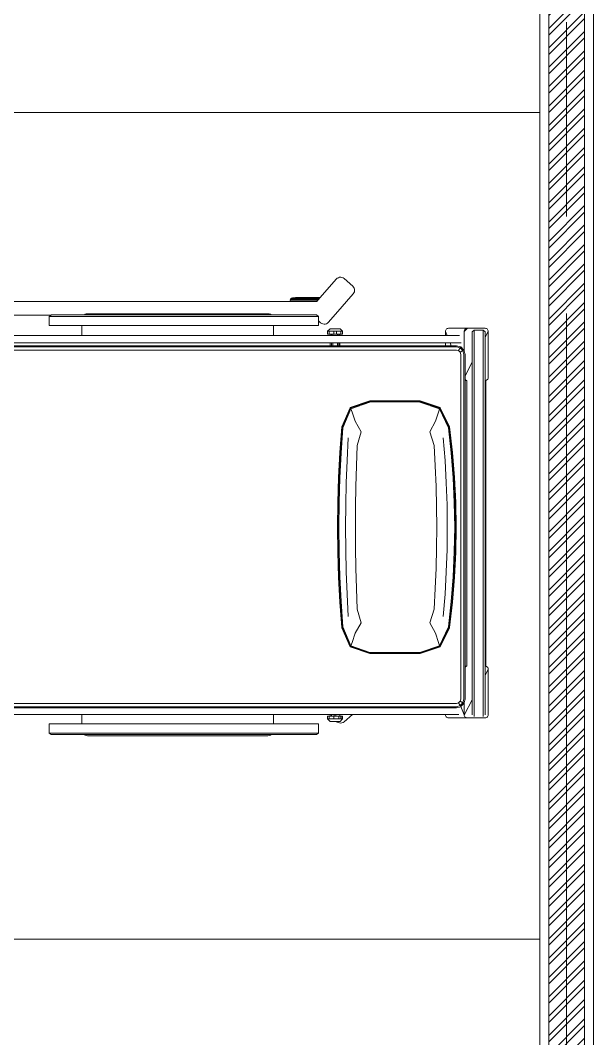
# Model space of a CAD drawing. Header units: millimetres. Extents: x -280308 to 6402717, y -14 to 2073074.
# Drawn here: x 20788 to 22383, y 481246 to 484079 of the extents above; entities that cross this region are included whole.
import ezdxf
from ezdxf.enums import TextEntityAlignment as Align

# ---------------------------------------------------------------- set-up
doc = ezdxf.new("R2010")
doc.units = ezdxf.units.MM
doc.linetypes.add('ACAD_ISO08W100', pattern=[36, 24, -3, 6, -3])
doc.linetypes.add('DASHED2', pattern=[0.375, 0.25, -0.125])
doc.layers.get('0').update_dxf_attribs({"lineweight": 0})
for name, color, linetype, lineweight in [('A-ALINE-3', 111, 'Continuous', 15), ('A-ALINE-6', 117, 'Continuous', 9), ('A-ANNOTATION', 144, 'Continuous', 0), ('A-FURN-EQPM', 177, 'Continuous', 0)]:
    doc.layers.add(name, color=color, linetype=linetype, lineweight=lineweight)
doc.layers.add('A-FILL-1', color=7, linetype='Continuous', lineweight=0, true_color=0x454545)
doc.layers.add('A-TEXT', color=254, linetype='Continuous')
doc.styles.get("Standard").update_dxf_attribs({"font": 'arial.ttf'})

# ---------------------------------------------------------------- blocks, each defined once
blk = doc.blocks.new('A$C286adef0')
at = {"layer": 'A-FILL-1', "ltscale": 0.25}
h = blk.add_hatch(dxfattribs=at)
h.set_pattern_fill('ANSI32', color=256, scale=4, angle=180)
h.set_pattern_definition([(225, (-183193.888, -223804.533), (26.9407684, -26.9407684), []), (225, (-183211.85, -223804.533), (26.9407684, -26.9407684), [])])
h.paths.add_polyline_path([(68272.8, -21197), (68272.8, -1672), (68372.8, -1672), (68372.8, -21197)])
at = {"color": 0, "linetype": 'DASHED2', "lineweight": -2, "ltscale": 6}
for points in [[(68247.8, -18922), (64247.8, -18922), (64247.8, -16622), (68247.8, -16622)], [(68247.8, -21222), (64247.8, -21222), (64247.8, -18922), (68247.8, -18922)]]:
    blk.add_lwpolyline(points, close=True, dxfattribs=at)
at = {"layer": 'A-ALINE-3', "linetype": 'Continuous'}
blk.add_lwpolyline([(68272.8, -21197), (68272.8, -1672), (68372.8, -1672), (68372.8, -21197)], close=True, dxfattribs=at)
at = {"layer": 'A-ALINE-6'}
blk.add_lwpolyline([(68247.8, -21197), (68247.8, -1672), (68397.8, -1672), (68397.8, -21197)], close=True, dxfattribs=at)
blk = doc.blocks.new('*U553')
at = {"layer": 'A-ANNOTATION', "linetype": 'ACAD_ISO08W100', "ltscale": 0.25}
blk.add_lwpolyline([(0, -5), (0, -90.6063)], dxfattribs=at)
at = {"layer": 'A-TEXT'}
blk.add_attdef('N', text='', height=0.9, dxfattribs=at).set_placement((0, 2.75), align=Align.MIDDLE_CENTER)
blk = doc.blocks.new('A$Cf37525da')
at = {"color": 124, "xscale": -360.0000000000001, "yscale": 360.0000000000001, "zscale": 360.0000000000001, "rotation": 180}
blk.add_blockref('*U553', (0, -25949.3), dxfattribs=at)
blk = doc.blocks.new('A$C872eac23')
at = {"color": 0, "linetype": 'ByBlock', "lineweight": -2}
for p, q in [((-0.5429, -0.0018), (-0.5426, 0.0002)), ((-0.5426, 0.0002), (-0.542, 0.0021)), ((-0.542, 0.0021), (-0.5409, 0.0037)), ((-0.5409, 0.0037), (-0.5396, 0.0051)), ((-0.5396, 0.0051), (-0.5379, 0.0061)), ((-0.5379, 0.0061), (-0.536, 0.0068)), ((-0.536, 0.0068), (-0.534, 0.007)), ((-0.534, 0.007), (-0.4063, 0.007)), ((-0.534, 0.007), (-0.518, -0.0014)), ((-0.4063, 0.007), (-0.4046, 0.0069)), ((-0.4046, 0.0069), (-0.4029, 0.0063)), ((-0.4029, 0.0063), (-0.4014, 0.0055)), ((-0.4014, 0.0055), (-0.4001, 0.0045)), ((-0.4001, 0.0045), (-0.399, 0.0031)), ((-0.399, 0.0031), (-0.3982, 0.0017)), ((-0.3982, 0.0017), (-0.3977, 0)), ((-0.3977, 0), (0.3977, 0)), ((0.3977, 0), (0.3982, 0.0017)), ((0.3982, 0.0017), (0.399, 0.0032)), ((0.399, 0.0032), (0.4001, 0.0045)), ((0.4001, 0.0045), (0.4014, 0.0055)), ((0.4014, 0.0055), (0.4029, 0.0063)), ((0.4029, 0.0063), (0.4046, 0.0069)), ((0.4046, 0.0069), (0.4064, 0.007)), ((0.4064, 0.007), (0.5327, 0.007)), ((0.4064, 0.007), (0.4222, -0.0014)), ((0.5327, 0.007), (0.5348, 0.0068)), ((0.5348, 0.0068), (0.5366, 0.0061)), ((0.5366, 0.0061), (0.5383, 0.0051)), ((0.5383, 0.0051), (0.5396, 0.0037)), ((0.5396, 0.0037), (0.5407, 0.0021)), ((0.5407, 0.0021), (0.5413, 0.0002)), ((0.5413, 0.0002), (0.5416, -0.0018)), ((-0.5429, -0.0511), (-0.5429, -0.0018)), ((-0.5333, -0.0014), (-0.5378, -0.0071)), ((-0.5378, -0.0071), (-0.5378, -0.0321)), ((-0.5378, -0.0071), (0.5376, -0.0071)), ((-0.5333, -0.0014), (-0.518, -0.0014)), ((0.4222, -0.0014), (-0.518, -0.0014)), ((0.5331, -0.0014), (0.4222, -0.0014)), ((0.5416, -0.0018), (0.5416, -0.0511)), ((-0.5429, -0.1034), (-0.5429, -0.0511)), ((-0.5426, -0.0531), (-0.5429, -0.0511)), ((-0.534, -0.06), (-0.5429, -0.0511)), ((-0.542, -0.055), (-0.5426, -0.0531)), ((-0.5409, -0.0566), (-0.542, -0.055)), ((-0.5396, -0.058), (-0.5409, -0.0566)), ((-0.5333, -0.0378), (-0.5378, -0.0321)), ((-0.5378, -0.0321), (0.5376, -0.0321)), ((-0.5333, -0.0378), (-0.4486, -0.0378)), ((-0.4486, -0.0378), (-0.4109, -0.0575)), ((-0.4486, -0.0378), (0.4909, -0.0378)), ((-0.399, -0.0561), (-0.4001, -0.0574)), ((-0.3982, -0.0546), (-0.399, -0.0561)), ((-0.3977, -0.0529), (-0.3982, -0.0546)), ((-0.3977, -0.0575), (-0.3977, -0.0529)), ((0.3977, -0.0529), (-0.3977, -0.0529)), ((0.3982, -0.0546), (0.3977, -0.0529)), ((0.3977, -0.0529), (0.3977, -0.0575)), ((0.399, -0.0561), (0.3982, -0.0546)), ((0.4001, -0.0574), (0.399, -0.0561)), ((0.4909, -0.0378), (0.5317, -0.0594)), ((0.5331, -0.0378), (0.4909, -0.0378)), ((0.5396, -0.0566), (0.5383, -0.058)), ((0.5407, -0.055), (0.5396, -0.0566)), ((0.5413, -0.0531), (0.5407, -0.055)), ((0.5416, -0.0511), (0.5413, -0.0531)), ((0.5416, -0.1034), (0.5416, -0.0511)), ((-0.5379, -0.0591), (-0.5396, -0.058)), ((-0.536, -0.0597), (-0.5379, -0.0591)), ((-0.534, -0.06), (-0.536, -0.0597)), ((-0.479, -0.06), (-0.534, -0.06)), ((-0.5224, -0.0729), (-0.5224, -0.1075)), ((-0.5019, -0.0991), (-0.5019, -0.0687)), ((-0.4909, -0.0696), (-0.4941, -0.0817)), ((-0.4941, -0.0817), (-0.4941, -0.0959)), ((-0.4821, -0.0608), (-0.4909, -0.0696)), ((-0.4909, -0.0696), (-0.4881, -0.0712)), ((-0.4881, -0.0712), (-0.4909, -0.0817)), ((-0.4909, -2.1111), (-0.4909, -0.0817)), ((-0.4805, -0.0636), (-0.4881, -0.0712)), ((-0.4881, -0.0712), (-0.4805, -0.0757)), ((-0.479, -0.06), (-0.4821, -0.0608)), ((-0.4821, -0.0608), (-0.4805, -0.0636)), ((-0.4805, -0.0757), (-0.4821, -0.0817)), ((-0.4821, -2.1111), (-0.4821, -0.0817)), ((-0.47, -0.0608), (-0.4805, -0.0636)), ((-0.4805, -0.0636), (-0.476, -0.0712)), ((-0.476, -0.0712), (-0.4805, -0.0757)), ((-0.47, -0.0575), (-0.479, -0.06)), ((-0.47, -0.0696), (-0.476, -0.0712)), ((-0.4109, -0.0575), (-0.47, -0.0575)), ((-0.47, -0.0608), (0.4892, -0.0608)), ((-0.47, -0.0696), (0.4892, -0.0696)), ((-0.4003, -0.0575), (-0.4109, -0.0575)), ((-0.4001, -0.0574), (-0.4003, -0.0575)), ((-0.4003, -0.0575), (-0.3977, -0.0575)), ((-0.3977, -0.0575), (0.3977, -0.0575)), ((-0.0584, -0.0835), (-0.1276, -0.0868)), ((-0.127, -0.0881), (-0.0581, -0.0849)), ((-0.0584, -0.0835), (0.0109, -0.0824)), ((-0.0581, -0.0849), (0.0109, -0.0838)), ((0.0801, -0.0835), (0.0109, -0.0824)), ((0.0109, -0.0838), (0.0798, -0.0849)), ((0.0798, -0.0849), (0.1487, -0.0881)), ((0.0801, -0.0835), (0.1493, -0.0868)), ((0.4003, -0.0575), (0.3977, -0.0575)), ((0.4003, -0.0575), (0.4001, -0.0574)), ((0.4892, -0.0575), (0.4003, -0.0575)), ((0.4982, -0.06), (0.4892, -0.0575)), ((0.4996, -0.0636), (0.4892, -0.0608)), ((0.4952, -0.0712), (0.4892, -0.0696)), ((0.4996, -0.0636), (0.4952, -0.0712)), ((0.4996, -0.0757), (0.4952, -0.0712)), ((0.5327, -0.06), (0.4982, -0.06)), ((0.5013, -0.0608), (0.4982, -0.06)), ((0.5013, -0.0608), (0.4996, -0.0636)), ((0.5073, -0.0712), (0.4996, -0.0636)), ((0.5073, -0.0712), (0.4996, -0.0757)), ((0.5013, -0.0817), (0.4996, -0.0757)), ((0.5099, -0.0694), (0.5013, -0.0608)), ((0.5013, -0.0817), (0.5013, -1.3546)), ((0.5101, -0.0696), (0.5073, -0.0712)), ((0.5101, -0.0817), (0.5073, -0.0712)), ((0.5099, -0.0694), (0.5327, -0.06)), ((0.5101, -0.0696), (0.5099, -0.0694)), ((0.5133, -0.0817), (0.5101, -0.0696)), ((0.5101, -0.0817), (0.5101, -1.3546)), ((0.5133, -0.0817), (0.5133, -1.3546)), ((0.5317, -0.0595), (0.5317, -0.0594)), ((0.5317, -0.0594), (0.5327, -0.06)), ((0.5317, -0.1122), (0.5317, -0.0752)), ((0.5348, -0.0597), (0.5327, -0.06)), ((0.5366, -0.0591), (0.5348, -0.0597)), ((0.5383, -0.058), (0.5366, -0.0591)), ((-0.5429, -0.1034), (-0.5426, -0.1054)), ((-0.5426, -0.1054), (-0.542, -0.1072)), ((-0.542, -0.1072), (-0.5409, -0.1089)), ((-0.5409, -0.1089), (-0.5396, -0.1103)), ((-0.5396, -0.1103), (-0.5379, -0.1113)), ((-0.5379, -0.1113), (-0.536, -0.112)), ((-0.536, -0.112), (-0.534, -0.1122)), ((-0.534, -0.1122), (-0.5224, -0.1075)), ((-0.534, -0.1122), (-0.5224, -0.1122)), ((-0.5224, -0.1075), (-0.5224, -0.1122)), ((-0.5224, -0.1122), (-0.5224, -0.4056)), ((-0.5019, -0.0991), (-0.4941, -0.0959)), ((-0.5019, -0.1122), (-0.5019, -0.0991)), ((-0.5019, -0.1122), (-0.4941, -0.1122)), ((-0.5019, -0.4056), (-0.5019, -0.1122)), ((-0.4941, -0.0959), (-0.4941, -0.1122)), ((-0.4941, -0.4056), (-0.4941, -0.1122)), ((-0.2688, -0.1013), (-0.3218, -0.127)), ((-0.3205, -0.1274), (-0.2669, -0.1017)), ((-0.266, -0.1035), (-0.3191, -0.1286)), ((-0.2688, -0.1013), (-0.2681, -0.1009)), ((-0.1973, -0.0925), (-0.2681, -0.1009)), ((-0.2669, -0.1017), (-0.1965, -0.0936)), ((-0.196, -0.096), (-0.266, -0.1035)), ((-0.1973, -0.0925), (-0.1276, -0.0868)), ((-0.1965, -0.0936), (-0.127, -0.0881)), ((-0.1268, -0.0907), (-0.196, -0.096)), ((-0.1752, -0.1134), (-0.1131, -0.1099)), ((-0.058, -0.0875), (-0.1268, -0.0907)), ((-0.0511, -0.1078), (-0.1131, -0.1099)), ((0.0109, -0.0865), (-0.058, -0.0875)), ((-0.0511, -0.1078), (0.0109, -0.1071)), ((0.0797, -0.0875), (0.0109, -0.0865)), ((0.0729, -0.1078), (0.0109, -0.1071)), ((0.0729, -0.1078), (0.1348, -0.1099)), ((0.1485, -0.0907), (0.0797, -0.0875)), ((0.1969, -0.1134), (0.1348, -0.1099)), ((0.2178, -0.096), (0.1485, -0.0907)), ((0.1487, -0.0881), (0.2182, -0.0936)), ((0.2191, -0.0925), (0.1493, -0.0868)), ((0.2878, -0.1035), (0.2178, -0.096)), ((0.2182, -0.0936), (0.2887, -0.1017)), ((0.2191, -0.0925), (0.2898, -0.1009)), ((0.3408, -0.1286), (0.2878, -0.1035)), ((0.2887, -0.1017), (0.3422, -0.1274)), ((0.2906, -0.1013), (0.2898, -0.1009)), ((0.2906, -0.1013), (0.3435, -0.127)), ((0.5317, -0.1122), (0.5327, -0.1122)), ((0.5317, -0.371), (0.5317, -0.1122)), ((0.5327, -0.1122), (0.5348, -0.112)), ((0.5348, -0.112), (0.5366, -0.1113)), ((0.5366, -0.1113), (0.5383, -0.1103)), ((0.5383, -0.1103), (0.5396, -0.1089)), ((0.5396, -0.1089), (0.5407, -0.1072)), ((0.5407, -0.1072), (0.5413, -0.1054)), ((0.5413, -0.1054), (0.5416, -0.1034)), ((-0.3223, -0.1273), (-0.3405, -0.1824)), ((-0.3218, -0.127), (-0.3404, -0.1823)), ((-0.3392, -0.1825), (-0.3205, -0.1274)), ((-0.3191, -0.1286), (-0.3374, -0.1831)), ((-0.3218, -0.127), (-0.3223, -0.1273)), ((-0.3205, -0.1274), (-0.3218, -0.127)), ((-0.3096, -0.1319), (-0.3191, -0.1286)), ((-0.2843, -0.1394), (-0.3096, -0.1319)), ((-0.2551, -0.1558), (-0.2843, -0.1394)), ((-0.1752, -0.1134), (-0.2375, -0.1183)), ((-0.1597, -0.1406), (-0.2166, -0.1437)), ((-0.1028, -0.1384), (-0.1597, -0.1406)), ((-0.046, -0.137), (-0.1028, -0.1384)), ((0.0109, -0.1366), (-0.046, -0.137)), ((0.0677, -0.137), (0.0109, -0.1366)), ((0.1246, -0.1384), (0.0677, -0.137)), ((0.1814, -0.1406), (0.1246, -0.1384)), ((0.2384, -0.1437), (0.1814, -0.1406)), ((0.1969, -0.1134), (0.2592, -0.1183)), ((0.306, -0.1394), (0.2768, -0.1558)), ((0.3314, -0.1319), (0.306, -0.1394)), ((0.3314, -0.1319), (0.3408, -0.1286)), ((0.3591, -0.1831), (0.3408, -0.1286)), ((0.3435, -0.127), (0.3422, -0.1274)), ((0.3422, -0.1274), (0.3609, -0.1825)), ((0.344, -0.1273), (0.3435, -0.127)), ((0.3435, -0.127), (0.3621, -0.1823)), ((0.3623, -0.1824), (0.344, -0.1273)), ((-0.2166, -0.1437), (-0.2551, -0.1558)), ((0.2768, -0.1558), (0.2384, -0.1437)), ((-0.3408, -0.246), (-0.3404, -0.1823)), ((-0.3405, -0.1824), (-0.3408, -0.246)), ((-0.3398, -0.2526), (-0.3392, -0.1825)), ((-0.3374, -0.1831), (-0.3379, -0.2526)), ((0.3596, -0.2526), (0.3591, -0.1831)), ((0.3609, -0.1825), (0.3615, -0.2526)), ((0.3626, -0.246), (0.3621, -0.1823)), ((0.3626, -0.246), (0.3623, -0.1824)), ((-0.3409, -0.2526), (-0.3408, -0.246)), ((-0.3409, -0.2526), (-0.3408, -0.2592)), ((-0.3392, -0.3227), (-0.3398, -0.2526)), ((-0.3379, -0.2526), (-0.3374, -0.3221)), ((0.3591, -0.3221), (0.3596, -0.2526)), ((0.3615, -0.2526), (0.3609, -0.3227)), ((0.3626, -0.2526), (0.3626, -0.246)), ((0.3626, -0.2526), (0.3626, -0.2592)), ((-0.3408, -0.2592), (-0.3405, -0.3228)), ((-0.3408, -0.2592), (-0.3404, -0.3229)), ((0.3626, -0.2592), (0.3621, -0.3229)), ((0.3623, -0.3228), (0.3626, -0.2592)), ((-0.3405, -0.3228), (-0.3223, -0.377)), ((-0.3218, -0.3773), (-0.3404, -0.3229)), ((-0.3205, -0.3769), (-0.3392, -0.3227)), ((-0.3374, -0.3221), (-0.3191, -0.3756)), ((0.3408, -0.3756), (0.3591, -0.3221)), ((0.3609, -0.3227), (0.3422, -0.3769)), ((0.3435, -0.3773), (0.3621, -0.3229)), ((0.344, -0.377), (0.3623, -0.3228)), ((-0.6601, -0.3701), (-0.6575, -0.3677)), ((-0.6575, -0.3677), (-0.6545, -0.3661)), ((-0.6545, -0.3661), (-0.6512, -0.3651)), ((-0.6512, -0.3651), (-0.6479, -0.3649)), ((-0.6479, -0.3649), (-0.6445, -0.3654)), ((-0.6445, -0.3654), (-0.6414, -0.3667)), ((-0.6414, -0.3667), (-0.6384, -0.3687)), ((-0.3096, -0.3719), (-0.2843, -0.3637)), ((-0.2843, -0.3637), (-0.2551, -0.3469)), ((-0.2166, -0.3578), (-0.2551, -0.3469)), ((-0.1597, -0.3597), (-0.2166, -0.3578)), ((-0.1028, -0.3612), (-0.1597, -0.3597)), ((-0.046, -0.362), (-0.1028, -0.3612)), ((0.0109, -0.3623), (-0.046, -0.362)), ((0.0677, -0.362), (0.0109, -0.3623)), ((0.1246, -0.3612), (0.0677, -0.362)), ((0.1814, -0.3597), (0.1246, -0.3612)), ((0.2384, -0.3578), (0.1814, -0.3597)), ((0.2768, -0.3469), (0.2384, -0.3578)), ((0.2768, -0.3469), (0.306, -0.3637)), ((0.306, -0.3637), (0.3314, -0.3719)), ((-0.683, -0.397), (-0.681, -0.3941)), ((-0.681, -0.3941), (-0.6601, -0.3701)), ((-0.6384, -0.3687), (-0.5819, -0.4181)), ((-0.3223, -0.377), (-0.3218, -0.3773)), ((-0.3218, -0.3773), (-0.3205, -0.3769)), ((-0.2688, -0.4001), (-0.3218, -0.3773)), ((-0.2669, -0.3997), (-0.3205, -0.3769)), ((-0.3096, -0.3719), (-0.3191, -0.3756)), ((-0.3191, -0.3756), (-0.266, -0.3979)), ((-0.1752, -0.3857), (-0.2375, -0.3827)), ((-0.1752, -0.3857), (-0.1131, -0.388)), ((-0.0511, -0.3893), (-0.1131, -0.388)), ((-0.0511, -0.3893), (0.0109, -0.3898)), ((0.0729, -0.3893), (0.0109, -0.3898)), ((0.0729, -0.3893), (0.1348, -0.388)), ((0.1969, -0.3857), (0.1348, -0.388)), ((0.1969, -0.3857), (0.2592, -0.3827)), ((0.2878, -0.3979), (0.3408, -0.3756)), ((0.3422, -0.3769), (0.2887, -0.3997)), ((0.2906, -0.4001), (0.3435, -0.3773)), ((0.3314, -0.3719), (0.3408, -0.3756)), ((0.3422, -0.3769), (0.3435, -0.3773)), ((0.3435, -0.3773), (0.344, -0.377)), ((0.5317, -0.371), (0.5519, -0.3941)), ((0.5317, -0.4056), (0.5317, -0.371)), ((0.5519, -0.3941), (0.5539, -0.397)), ((-0.6848, -0.4035), (-0.6843, -0.4002)), ((-0.6846, -0.4069), (-0.6848, -0.4035)), ((-0.6836, -0.4101), (-0.6846, -0.4069)), ((-0.6843, -0.4002), (-0.683, -0.397)), ((-0.6819, -0.4131), (-0.6836, -0.4101)), ((-0.6796, -0.4157), (-0.6819, -0.4131)), ((-0.6281, -0.4607), (-0.6796, -0.4157)), ((-0.5819, -0.4181), (-0.5817, -0.4182)), ((-0.5819, -0.4181), (-0.5817, -0.4183)), ((-0.5817, -0.4183), (-0.5817, -0.4182)), ((-0.5817, -0.4182), (-0.5811, -0.4188)), ((-0.5817, -0.4183), (-0.5811, -0.4188)), ((-0.5811, -0.4188), (-0.5596, -0.4376)), ((-0.5348, -0.3981), (-0.5416, -0.405)), ((-0.5416, -0.405), (-0.5416, -0.4332)), ((-0.5267, -0.3981), (-0.5348, -0.3981)), ((-0.5348, -0.3981), (-0.5348, -0.403)), ((-0.5267, -0.403), (-0.5348, -0.403)), ((-0.5348, -0.4154), (-0.5348, -0.403)), ((-0.5267, -0.4154), (-0.5348, -0.4154)), ((-0.5348, -0.4154), (-0.5348, -0.4227)), ((-0.5267, -0.4227), (-0.5348, -0.4227)), ((-0.5348, -0.4352), (-0.5348, -0.4227)), ((-0.5267, -0.3981), (-0.5267, -0.403)), ((-0.5267, -0.4056), (-0.5267, -0.403)), ((-0.5224, -0.4056), (-0.5267, -0.4056)), ((-0.5267, -0.4056), (-0.5267, -0.4087)), ((-0.5224, -0.4087), (-0.5267, -0.4087)), ((-0.5267, -0.4087), (-0.5267, -0.4123)), ((-0.5224, -0.4123), (-0.5267, -0.4123)), ((-0.5267, -0.4123), (-0.5267, -0.4154)), ((-0.5267, -0.4154), (-0.5267, -0.4227)), ((-0.5267, -0.4227), (-0.5267, -0.4258)), ((-0.5224, -0.4056), (-0.5224, -0.4087)), ((-0.5224, -0.4087), (-0.5224, -0.4123)), ((-0.5224, -0.4123), (-0.5224, -0.4258)), ((-0.4941, -0.4056), (-0.5019, -0.4056)), ((-0.5019, -0.4087), (-0.5019, -0.4056)), ((-0.4941, -0.4087), (-0.5019, -0.4087)), ((-0.5019, -0.4123), (-0.5019, -0.4087)), ((-0.4941, -0.4123), (-0.5019, -0.4123)), ((-0.5019, -0.4258), (-0.5019, -0.4123)), ((-0.4941, -0.4056), (-0.4941, -0.4087)), ((-0.4941, -0.4087), (-0.4941, -0.4123)), ((-0.4941, -0.4123), (-0.4941, -0.4258)), ((-0.2681, -0.4005), (-0.2688, -0.4001)), ((-0.1973, -0.406), (-0.2681, -0.4005)), ((-0.1965, -0.4049), (-0.2669, -0.3997)), ((-0.266, -0.3979), (-0.196, -0.4027)), ((-0.1973, -0.406), (-0.1276, -0.4096)), ((-0.127, -0.4085), (-0.1965, -0.4049)), ((-0.196, -0.4027), (-0.1268, -0.4061)), ((-0.0584, -0.4117), (-0.1276, -0.4096)), ((-0.0581, -0.4105), (-0.127, -0.4085)), ((-0.1268, -0.4061), (-0.058, -0.4081)), ((-0.0584, -0.4117), (0.0109, -0.4124)), ((0.0109, -0.4112), (-0.0581, -0.4105)), ((-0.058, -0.4081), (0.0109, -0.4088)), ((0.0109, -0.4088), (0.0797, -0.4081)), ((0.0798, -0.4105), (0.0109, -0.4112)), ((0.0801, -0.4117), (0.0109, -0.4124)), ((0.0797, -0.4081), (0.1485, -0.4061)), ((0.1487, -0.4085), (0.0798, -0.4105)), ((0.0801, -0.4117), (0.1493, -0.4096)), ((0.1485, -0.4061), (0.2178, -0.4027)), ((0.2182, -0.4049), (0.1487, -0.4085)), ((0.2191, -0.406), (0.1493, -0.4096)), ((0.2178, -0.4027), (0.2878, -0.3979)), ((0.2887, -0.3997), (0.2182, -0.4049)), ((0.2191, -0.406), (0.2898, -0.4005)), ((0.2898, -0.4005), (0.2906, -0.4001)), ((0.5363, -0.4056), (0.5317, -0.4056)), ((0.5317, -0.4064), (0.5317, -0.4056)), ((0.5317, -0.4064), (0.5363, -0.4064)), ((0.5317, -0.4167), (0.5317, -0.4064)), ((0.5317, -0.4167), (0.5363, -0.4167)), ((0.5317, -0.4214), (0.5317, -0.4167)), ((0.5317, -0.4214), (0.5363, -0.4214)), ((0.5317, -0.4294), (0.5317, -0.4214)), ((0.5363, -0.3993), (0.5363, -0.3981)), ((0.5444, -0.3981), (0.5363, -0.3981)), ((0.5363, -0.403), (0.5363, -0.3993)), ((0.5363, -0.3993), (0.5444, -0.3993)), ((0.5363, -0.403), (0.5363, -0.4056)), ((0.5363, -0.403), (0.5444, -0.403)), ((0.5363, -0.4064), (0.5363, -0.4056)), ((0.5363, -0.4086), (0.5363, -0.4064)), ((0.5363, -0.4086), (0.5444, -0.4086)), ((0.5363, -0.4086), (0.5363, -0.4167)), ((0.5363, -0.4214), (0.5363, -0.4167)), ((0.5363, -0.4227), (0.5363, -0.4214)), ((0.5363, -0.4227), (0.5444, -0.4227)), ((0.5363, -0.4294), (0.5363, -0.4227)), ((0.5444, -0.3993), (0.5444, -0.3981)), ((0.5511, -0.405), (0.5444, -0.3981)), ((0.5444, -0.403), (0.5444, -0.3993)), ((0.5444, -0.4086), (0.5444, -0.403)), ((0.5444, -0.4086), (0.5444, -0.4227)), ((0.5444, -0.4227), (0.5444, -0.4352)), ((0.5511, -0.4149), (0.5511, -0.405)), ((0.5528, -0.4131), (0.5511, -0.4149)), ((0.5511, -0.4332), (0.5511, -0.4149)), ((0.5545, -0.4101), (0.5528, -0.4131)), ((0.5539, -0.397), (0.5551, -0.4002)), ((0.5554, -0.4069), (0.5545, -0.4101)), ((0.5551, -0.4002), (0.5556, -0.4035)), ((0.5556, -0.4035), (0.5554, -0.4069)), ((-0.5596, -0.4376), (-0.5572, -0.4403)), ((-0.5572, -0.4403), (-0.5555, -0.4433)), ((-0.5549, -0.4532), (-0.5561, -0.4564)), ((-0.5555, -0.4433), (-0.5546, -0.4465)), ((-0.5544, -0.4498), (-0.5549, -0.4532)), ((-0.5546, -0.4465), (-0.5544, -0.4498)), ((-0.5348, -0.4401), (-0.5416, -0.4332)), ((-0.5267, -0.4352), (-0.5348, -0.4352)), ((-0.5348, -0.4401), (-0.5348, -0.4352)), ((-0.5267, -0.4401), (-0.5348, -0.4401)), ((-0.5224, -0.4258), (-0.5267, -0.4258)), ((-0.5267, -0.4258), (-0.5267, -0.4294)), ((-0.5224, -0.4294), (-0.5267, -0.4294)), ((-0.5267, -0.4326), (-0.5267, -0.4294)), ((-0.5224, -0.4326), (-0.5267, -0.4326)), ((-0.5267, -0.4352), (-0.5267, -0.4326)), ((-0.5267, -0.4352), (-0.5267, -0.4401)), ((-0.5224, -0.4258), (-0.5224, -0.4294)), ((-0.5224, -0.4294), (-0.5224, -0.4326)), ((-0.5224, -0.4326), (-0.5224, -1.7081)), ((-0.4941, -0.4258), (-0.5019, -0.4258)), ((-0.5019, -0.4294), (-0.5019, -0.4258)), ((-0.4941, -0.4294), (-0.5019, -0.4294)), ((-0.5019, -0.4326), (-0.5019, -0.4294)), ((-0.4941, -0.4326), (-0.5019, -0.4326)), ((-0.5019, -0.4326), (-0.5019, -1.7083)), ((-0.4941, -0.4258), (-0.4941, -0.4294)), ((-0.4941, -0.4294), (-0.4941, -0.4326)), ((-0.4941, -0.4326), (-0.4941, -1.7084)), ((0.5317, -0.4294), (0.5363, -0.4294)), ((0.5317, -0.4326), (0.5317, -0.4294)), ((0.5317, -0.4326), (0.5363, -0.4326)), ((0.5317, -0.4326), (0.5317, -0.5902)), ((0.5363, -0.4294), (0.5363, -0.4326)), ((0.5363, -0.4326), (0.5363, -0.4352)), ((0.5363, -0.4352), (0.5444, -0.4352)), ((0.5363, -0.4352), (0.5363, -0.4401)), ((0.5363, -0.4401), (0.5444, -0.4401)), ((0.5444, -0.4401), (0.5511, -0.4332)), ((0.5444, -0.4352), (0.5444, -0.4401)), ((-0.6272, -0.4615), (-0.6281, -0.4607)), ((-0.6281, -0.4607), (-0.6281, -0.5289)), ((-0.6264, -0.4622), (-0.6272, -0.4615)), ((-0.6272, -0.5292), (-0.6272, -0.4615)), ((-0.624, -0.4643), (-0.6264, -0.4622)), ((-0.6264, -0.4622), (-0.6264, -0.5406)), ((-0.6208, -0.4671), (-0.624, -0.4643)), ((-0.624, -0.4643), (-0.624, -0.543)), ((-0.6176, -0.4699), (-0.6208, -0.4671)), ((-0.6208, -0.4671), (-0.6208, -0.5438)), ((-0.6176, -0.4699), (-0.6176, -0.543)), ((-0.5757, -0.4657), (-0.5798, -0.471)), ((-0.5798, -0.5962), (-0.5798, -0.471)), ((-0.5637, -0.4657), (-0.5757, -0.4657)), ((-0.5757, -1.2141), (-0.5757, -0.4657)), ((-0.5581, -0.4593), (-0.5637, -0.4657)), ((-0.5502, -0.4657), (-0.5637, -0.4657)), ((-0.5561, -0.4564), (-0.5581, -0.4593)), ((-0.5502, -0.5902), (-0.5502, -0.4657)), ((0.5834, -0.4657), (0.5579, -0.4657)), ((0.5579, -0.5902), (0.5579, -0.4657)), ((0.5875, -0.471), (0.5834, -0.4657)), ((0.5834, -1.2141), (0.5834, -0.4657)), ((0.5875, -0.471), (0.5875, -0.5962)), ((-0.6281, -0.5289), (-0.6272, -0.5292)), ((-0.6272, -0.5374), (-0.6272, -0.5292)), ((-0.6272, -0.5374), (-0.6264, -0.5406)), ((-0.6264, -0.5406), (-0.624, -0.543)), ((-0.624, -0.543), (-0.6208, -0.5438)), ((-0.6208, -0.5438), (-0.6176, -0.543)), ((-0.6176, -0.543), (-0.6176, -1.6843)), ((-0.5231, -0.5902), (-0.5502, -0.5902)), ((-0.5502, -1.1233), (-0.5502, -0.5902)), ((-0.5231, -1.1233), (-0.5231, -0.5902)), ((0.5317, -0.5902), (0.5579, -0.5902)), ((0.5317, -1.1233), (0.5317, -0.5902)), ((0.5579, -0.5902), (0.5579, -1.1233)), ((-0.5828, -0.6024), (-0.5832, -0.6061)), ((-0.5832, -0.6061), (-0.5832, -1.1074)), ((-0.5816, -0.5991), (-0.5828, -0.6024)), ((-0.5798, -0.5962), (-0.5816, -0.5991)), ((-0.5798, -1.1173), (-0.5798, -0.5962)), ((0.5875, -0.5962), (0.5893, -0.5991)), ((0.5875, -0.5962), (0.5875, -1.1173)), ((0.5893, -0.5991), (0.5905, -0.6024)), ((0.5905, -0.6024), (0.5909, -0.6061)), ((0.5909, -0.6061), (0.5909, -1.1074)), ((-0.5832, -1.1074), (-0.5828, -1.1111)), ((-0.5828, -1.1111), (-0.5816, -1.1144)), ((-0.5816, -1.1144), (-0.5798, -1.1173)), ((-0.5798, -1.1173), (-0.5798, -1.2088)), ((-0.5502, -1.1233), (-0.5231, -1.1233)), ((-0.5502, -1.2141), (-0.5502, -1.1233)), ((0.5579, -1.1233), (0.5317, -1.1233)), ((0.5317, -1.3546), (0.5317, -1.1233)), ((0.5579, -1.2141), (0.5579, -1.1233)), ((0.5893, -1.1144), (0.5875, -1.1173)), ((0.5875, -1.1173), (0.5875, -1.2088)), ((0.5905, -1.1111), (0.5893, -1.1144)), ((0.5909, -1.1074), (0.5905, -1.1111)), ((-0.5795, -1.2092), (-0.5798, -1.2088)), ((-0.5795, -1.2092), (-0.5795, -1.6803)), ((-0.5757, -1.2141), (-0.5795, -1.2092)), ((-0.5757, -1.2141), (-0.5502, -1.2141)), ((0.5579, -1.2141), (0.5834, -1.2141)), ((0.5875, -1.2088), (0.5834, -1.2141))]:
    blk.add_line(p, q, dxfattribs=at)
blk = doc.blocks.new('A$C8aa274cb')
at = {"color": 0, "linetype": 'ByBlock', "lineweight": -2, "xscale": 1000.000000000008, "yscale": 1000.000000000008, "zscale": 1000.000000000008, "rotation": 270}
blk.add_blockref('A$C872eac23', (-500, -16393.4), dxfattribs=at)
blk = doc.blocks.new('3')
at = {"ltscale": 0.25}
blk.add_blockref('A$C286adef0', (-46014.9, 500445.2), dxfattribs=at)
blk.add_blockref('A$Cf37525da', (22307.9, 498773.3), dxfattribs=at)
at = {"layer": 'A-FURN-EQPM', "ltscale": 0.25}
blk.add_blockref('A$C8aa274cb', (22582.9, 499073.3), dxfattribs=at)

msp = doc.modelspace()

# ---------------------------------------------------------------- block references
msp.add_blockref('3', (0, 0))

doc.saveas('drawing.dxf')
